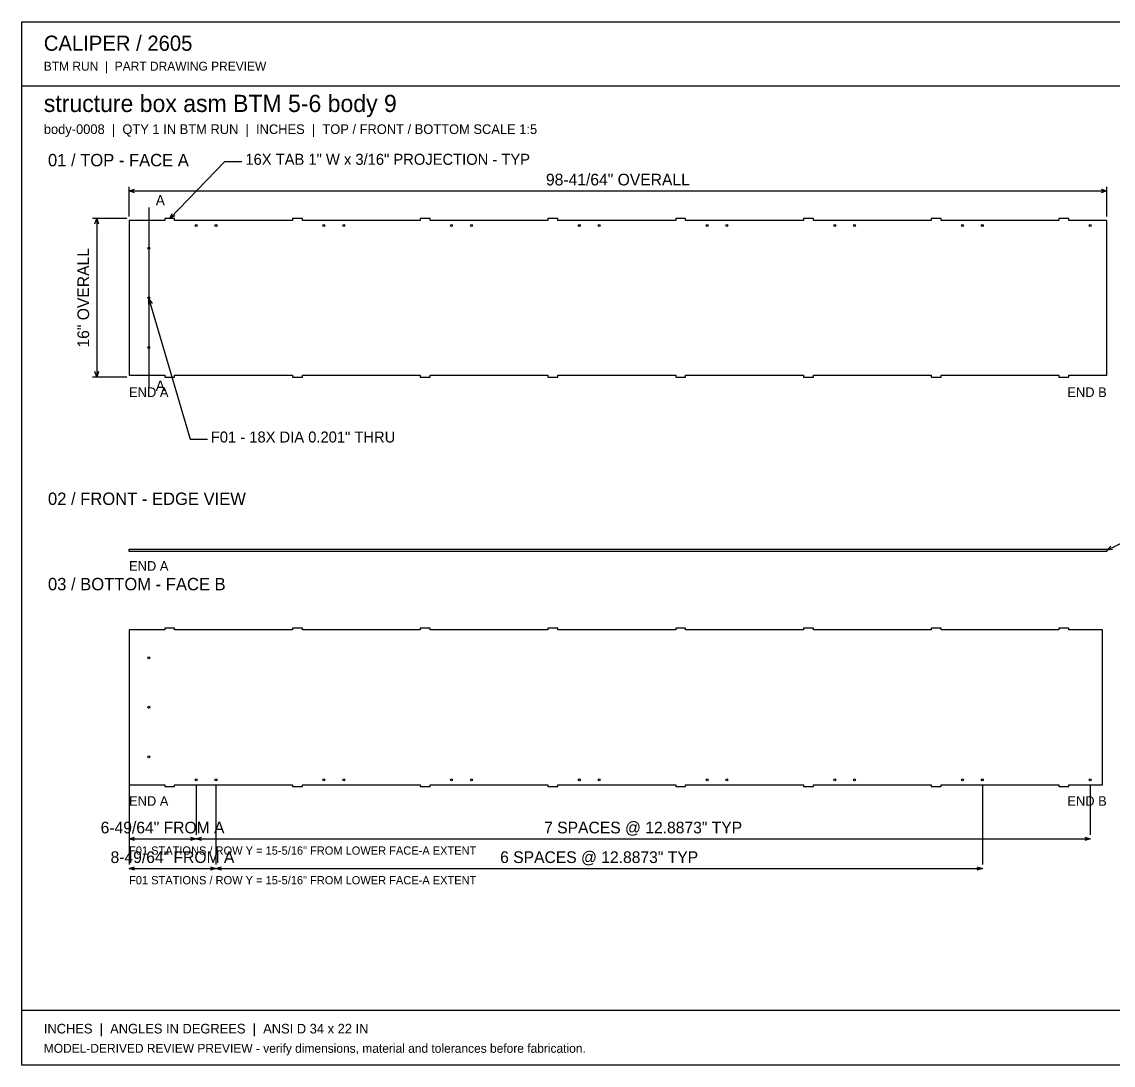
# Model space of a CAD drawing. Header units: inches. Extents: x 2 to 168, y 2 to 108.
# Drawn here: x 2.4 to 112.5, y 2.4 to 107.6 of the extents above; entities that cross this region are included whole.
import ezdxf
from ezdxf.enums import TextEntityAlignment as Align

# ---------------------------------------------------------------- set-up
doc = ezdxf.new("R2010")
doc.units = ezdxf.units.IN
doc.header["$MEASUREMENT"] = 0

msp = doc.modelspace()

# ---------------------------------------------------------------- linework, layer by layer
at = {"layer": 'ANNOTATION'}
for p, q in [((17.28, 87.79), (22.84, 93.56)), ((22.84, 93.56), (24.57, 93.56)), ((13.18, 88), (13.18, 90.99)), ((13.18, 90.57), (13.74, 90.74)), ((13.18, 90.57), (111.82, 90.57)), ((13.74, 90.4), (13.18, 90.57)), ((111.26, 90.74), (111.82, 90.57)), ((111.82, 90.57), (111.26, 90.4)), ((111.82, 88), (111.82, 90.99)), ((15.18, 88.9), (15.18, 70.75)), ((17.28, 87.79), (17.54, 88.31)), ((12.97, 87.79), (9.5, 87.79)), ((9.74, 87.24), (9.92, 87.79)), ((9.92, 87.79), (9.92, 71.79)), ((9.92, 87.79), (10.09, 87.24)), ((17.79, 88.07), (17.28, 87.79)), ((15.17, 79.11), (15.18, 79.69)), ((15.18, 79.69), (19.35, 65.54)), ((15.18, 79.69), (15.5, 79.21)), ((12.97, 71.79), (9.5, 71.79)), ((9.92, 71.79), (9.74, 72.35)), ((10.09, 72.35), (9.92, 71.79)), ((19.35, 65.54), (21.08, 65.54)), ((111.82, 54.32), (115.64, 56.18)), ((111.82, 54.32), (112.24, 54.72)), ((112.4, 54.41), (111.82, 54.32)), ((13.18, 30.68), (13.18, 25.61)), ((13.18, 30.68), (13.18, 22.62)), ((19.95, 30.68), (19.95, 25.61)), ((19.95, 30.68), (19.95, 25.61)), ((21.95, 30.68), (21.95, 22.62)), ((21.95, 30.68), (21.95, 22.62)), ((99.27, 30.68), (99.27, 22.62)), ((110.16, 30.68), (110.16, 25.61)), ((13.18, 25.19), (13.74, 25.37)), ((19.39, 25.37), (19.95, 25.19)), ((19.95, 25.19), (20.5, 25.37)), ((109.6, 25.37), (110.16, 25.19)), ((13.18, 25.19), (19.95, 25.19)), ((13.74, 25.02), (13.18, 25.19)), ((19.95, 25.19), (19.39, 25.02)), ((19.95, 25.19), (110.16, 25.19)), ((20.5, 25.02), (19.95, 25.19)), ((110.16, 25.19), (109.6, 25.02)), ((13.18, 22.21), (13.74, 22.38)), ((13.18, 22.21), (21.95, 22.21)), ((13.74, 22.03), (13.18, 22.21)), ((21.39, 22.38), (21.95, 22.21)), ((21.95, 22.21), (21.39, 22.03)), ((21.95, 22.21), (22.5, 22.38)), ((21.95, 22.21), (99.27, 22.21)), ((22.5, 22.03), (21.95, 22.21)), ((98.72, 22.38), (99.27, 22.21)), ((99.27, 22.21), (98.72, 22.03))]:
    msp.add_line(p, q, dxfattribs=at)
at = {"layer": 'OUTLINE'}
for p, q in [((2.36, 107.64), (167.64, 107.64)), ((2.36, 2.36), (2.36, 107.64)), ((2.36, 101.18), (167.64, 101.18)), ((13.18, 87.6), (13.18, 71.98)), ((16.78, 87.6), (13.18, 87.6)), ((17.78, 87.79), (16.78, 87.79)), ((16.78, 87.79), (16.78, 87.6)), ((17.78, 87.6), (17.78, 87.79)), ((29.67, 87.6), (17.78, 87.6)), ((30.67, 87.79), (29.67, 87.79)), ((29.67, 87.79), (29.67, 87.6)), ((30.67, 87.6), (30.67, 87.79)), ((42.56, 87.6), (30.67, 87.6)), ((43.56, 87.79), (42.56, 87.79)), ((42.56, 87.79), (42.56, 87.6)), ((43.56, 87.6), (43.56, 87.79)), ((55.44, 87.6), (43.56, 87.6)), ((56.44, 87.79), (55.44, 87.79)), ((55.44, 87.79), (55.44, 87.6)), ((56.44, 87.6), (56.44, 87.79)), ((68.33, 87.6), (56.44, 87.6)), ((69.33, 87.79), (68.33, 87.79)), ((68.33, 87.79), (68.33, 87.6)), ((69.33, 87.6), (69.33, 87.79)), ((81.22, 87.6), (69.33, 87.6)), ((82.22, 87.79), (81.22, 87.79)), ((81.22, 87.79), (81.22, 87.6)), ((82.22, 87.6), (82.22, 87.79)), ((94.1, 87.6), (82.22, 87.6)), ((95.1, 87.79), (94.1, 87.79)), ((94.1, 87.79), (94.1, 87.6)), ((95.1, 87.6), (95.1, 87.79)), ((106.99, 87.6), (95.1, 87.6)), ((107.99, 87.79), (106.99, 87.79)), ((106.99, 87.79), (106.99, 87.6)), ((107.99, 87.6), (107.99, 87.79)), ((111.82, 87.6), (107.99, 87.6)), ((111.82, 71.98), (111.82, 87.6)), ((13.18, 71.98), (16.78, 71.98)), ((16.78, 71.98), (16.78, 71.79)), ((16.78, 71.79), (17.78, 71.79)), ((17.78, 71.79), (17.78, 71.98)), ((17.78, 71.98), (29.67, 71.98)), ((29.67, 71.98), (29.67, 71.79)), ((29.67, 71.79), (30.67, 71.79)), ((30.67, 71.79), (30.67, 71.98)), ((30.67, 71.98), (42.56, 71.98)), ((42.56, 71.98), (42.56, 71.79)), ((42.56, 71.79), (43.56, 71.79)), ((43.56, 71.79), (43.56, 71.98)), ((43.56, 71.98), (55.44, 71.98)), ((55.44, 71.98), (55.44, 71.79)), ((55.44, 71.79), (56.44, 71.79)), ((56.44, 71.79), (56.44, 71.98)), ((56.44, 71.98), (68.33, 71.98)), ((68.33, 71.98), (68.33, 71.79)), ((68.33, 71.79), (69.33, 71.79)), ((69.33, 71.79), (69.33, 71.98)), ((69.33, 71.98), (81.22, 71.98)), ((81.22, 71.98), (81.22, 71.79)), ((81.22, 71.79), (82.22, 71.79)), ((82.22, 71.79), (82.22, 71.98)), ((82.22, 71.98), (94.1, 71.98)), ((94.1, 71.98), (94.1, 71.79)), ((94.1, 71.79), (95.1, 71.79)), ((95.1, 71.79), (95.1, 71.98)), ((95.1, 71.98), (106.99, 71.98)), ((106.99, 71.98), (106.99, 71.79)), ((106.99, 71.79), (107.99, 71.79)), ((107.99, 71.79), (107.99, 71.98)), ((107.99, 71.98), (111.82, 71.98)), ((13.18, 54.44), (111.82, 54.44)), ((13.18, 54.19), (13.18, 54.44)), ((111.82, 54.19), (13.18, 54.19)), ((111.82, 54.44), (111.82, 54.19)), ((13.18, 46.28), (13.18, 30.66)), ((16.78, 46.28), (13.18, 46.28)), ((17.78, 46.47), (16.78, 46.47)), ((16.78, 46.47), (16.78, 46.28)), ((17.78, 46.28), (17.78, 46.47)), ((29.67, 46.28), (17.78, 46.28)), ((30.67, 46.47), (29.67, 46.47)), ((29.67, 46.47), (29.67, 46.28)), ((30.67, 46.28), (30.67, 46.47)), ((42.56, 46.28), (30.67, 46.28)), ((43.56, 46.47), (42.56, 46.47)), ((42.56, 46.47), (42.56, 46.28)), ((43.56, 46.28), (43.56, 46.47)), ((55.44, 46.28), (43.56, 46.28)), ((56.44, 46.47), (55.44, 46.47)), ((55.44, 46.47), (55.44, 46.28)), ((56.44, 46.28), (56.44, 46.47)), ((68.33, 46.28), (56.44, 46.28)), ((69.33, 46.47), (68.33, 46.47)), ((68.33, 46.47), (68.33, 46.28)), ((69.33, 46.28), (69.33, 46.47)), ((81.22, 46.28), (69.33, 46.28)), ((82.22, 46.47), (81.22, 46.47)), ((81.22, 46.47), (81.22, 46.28)), ((82.22, 46.28), (82.22, 46.47)), ((94.1, 46.28), (82.22, 46.28)), ((95.1, 46.47), (94.1, 46.47)), ((94.1, 46.47), (94.1, 46.28)), ((95.1, 46.28), (95.1, 46.47)), ((106.99, 46.28), (95.1, 46.28)), ((107.99, 46.47), (106.99, 46.47)), ((106.99, 46.47), (106.99, 46.28)), ((107.99, 46.28), (107.99, 46.47)), ((111.41, 46.28), (107.99, 46.28)), ((111.41, 30.66), (111.41, 46.28)), ((13.18, 30.66), (16.78, 30.66)), ((16.78, 30.66), (16.78, 30.47)), ((16.78, 30.47), (17.78, 30.47)), ((17.78, 30.47), (17.78, 30.66)), ((17.78, 30.66), (29.67, 30.66)), ((29.67, 30.66), (29.67, 30.47)), ((29.67, 30.47), (30.67, 30.47)), ((30.67, 30.47), (30.67, 30.66)), ((30.67, 30.66), (42.56, 30.66)), ((42.56, 30.66), (42.56, 30.47)), ((42.56, 30.47), (43.56, 30.47)), ((43.56, 30.47), (43.56, 30.66)), ((43.56, 30.66), (55.44, 30.66)), ((55.44, 30.66), (55.44, 30.47)), ((55.44, 30.47), (56.44, 30.47)), ((56.44, 30.47), (56.44, 30.66)), ((56.44, 30.66), (68.33, 30.66)), ((68.33, 30.66), (68.33, 30.47)), ((68.33, 30.47), (69.33, 30.47)), ((69.33, 30.47), (69.33, 30.66)), ((69.33, 30.66), (81.22, 30.66)), ((81.22, 30.66), (81.22, 30.47)), ((81.22, 30.47), (82.22, 30.47)), ((82.22, 30.47), (82.22, 30.66)), ((82.22, 30.66), (94.1, 30.66)), ((94.1, 30.66), (94.1, 30.47)), ((94.1, 30.47), (95.1, 30.47)), ((95.1, 30.47), (95.1, 30.66)), ((95.1, 30.66), (106.99, 30.66)), ((106.99, 30.66), (106.99, 30.47)), ((106.99, 30.47), (107.99, 30.47)), ((107.99, 30.47), (107.99, 30.66)), ((107.99, 30.66), (111.41, 30.66)), ((2.36, 7.92), (167.64, 7.92)), ((167.64, 2.36), (2.36, 2.36))]:
    msp.add_line(p, q, dxfattribs=at)
for centre in [(19.95, 87.1), (21.95, 87.1), (32.84, 87.1), (34.84, 87.1), (45.72, 87.1), (47.72, 87.1), (58.61, 87.1), (60.61, 87.1), (71.5, 87.1), (73.5, 87.1), (84.38, 87.1), (86.38, 87.1), (97.27, 87.1), (99.27, 87.1), (110.16, 87.1), (15.18, 84.79), (15.18, 79.79), (15.18, 74.79), (15.18, 43.47), (15.18, 38.47), (15.18, 33.47), (19.95, 31.16), (21.95, 31.16), (32.84, 31.16), (34.84, 31.16), (45.72, 31.16), (47.72, 31.16), (58.61, 31.16), (60.61, 31.16), (71.5, 31.16), (73.5, 31.16), (84.38, 31.16), (86.38, 31.16), (97.27, 31.16), (99.27, 31.16), (110.16, 31.16)]:
    msp.add_circle(centre, 0.1, dxfattribs=at)

# ---------------------------------------------------------------- texts
at = {"layer": 'ANNOTATION'}
for s, height, p in [('CALIPER / 2605', 1.5278, (4.58, 104.72)), ('BTM RUN  |  PART DRAWING PREVIEW', 0.9028, (4.58, 102.71)), ('structure box asm BTM 5-6 body 9', 1.7361, (4.58, 98.54)), ('body-0008  |  QTY 1 IN BTM RUN  |  INCHES  |  TOP / FRONT / BOTTOM SCALE 1:5', 0.9722, (4.58, 96.32)), ('01 / TOP - FACE A', 1.25, (5, 93.06)), ('16X TAB 1" W x 3/16" PROJECTION - TYP', 1.1111, (24.92, 93.21)), ('A', 1.04, (15.87, 89.11)), ('END A', 0.972, (13.18, 69.78)), ('A', 1.04, (15.87, 70.4)), ('F01 - 18X DIA 0.201" THRU', 1.1111, (21.43, 65.19)), ('02 / FRONT - EDGE VIEW', 1.25, (5, 58.89)), ('END A', 0.972, (13.18, 52.25)), ('03 / BOTTOM - FACE B', 1.25, (5, 50.28)), ('END A', 0.972, (13.18, 28.53)), ('F01 STATIONS / ROW Y = 15-5/16" FROM LOWER FACE-A EXTENT', 0.8333, (13.18, 23.6)), ('F01 STATIONS / ROW Y = 15-5/16" FROM LOWER FACE-A EXTENT', 0.8333, (13.18, 20.61)), ('INCHES  |  ANGLES IN DEGREES  |  ANSI D 34 x 22 IN', 0.9722, (4.58, 5.56)), ('MODEL-DERIVED REVIEW PREVIEW - verify dimensions, material and tolerances before fabrication.', 0.9028, (4.58, 3.61))]:
    msp.add_text(s, height=height, dxfattribs=at).set_placement(p)
for s, p in [('98-41/64" OVERALL', (62.5, 91.13)), ('6-49/64" FROM A', (16.56, 25.75)), ('7 SPACES @ 12.8873" TYP', (65.05, 25.75)), ('8-49/64" FROM A', (17.56, 22.76)), ('6 SPACES @ 12.8873" TYP', (60.61, 22.76))]:
    msp.add_text(s, height=1.1806, dxfattribs=at).set_placement(p, align=Align.CENTER)
msp.add_text('16" OVERALL', height=1.1806, rotation=90, dxfattribs=at).set_placement((9.15, 79.79), align=Align.CENTER)
for p in [(111.82, 69.78), (111.82, 28.53)]:
    msp.add_text('END B', height=0.972, dxfattribs=at).set_placement(p, align=Align.RIGHT)

doc.saveas('drawing.dxf')
